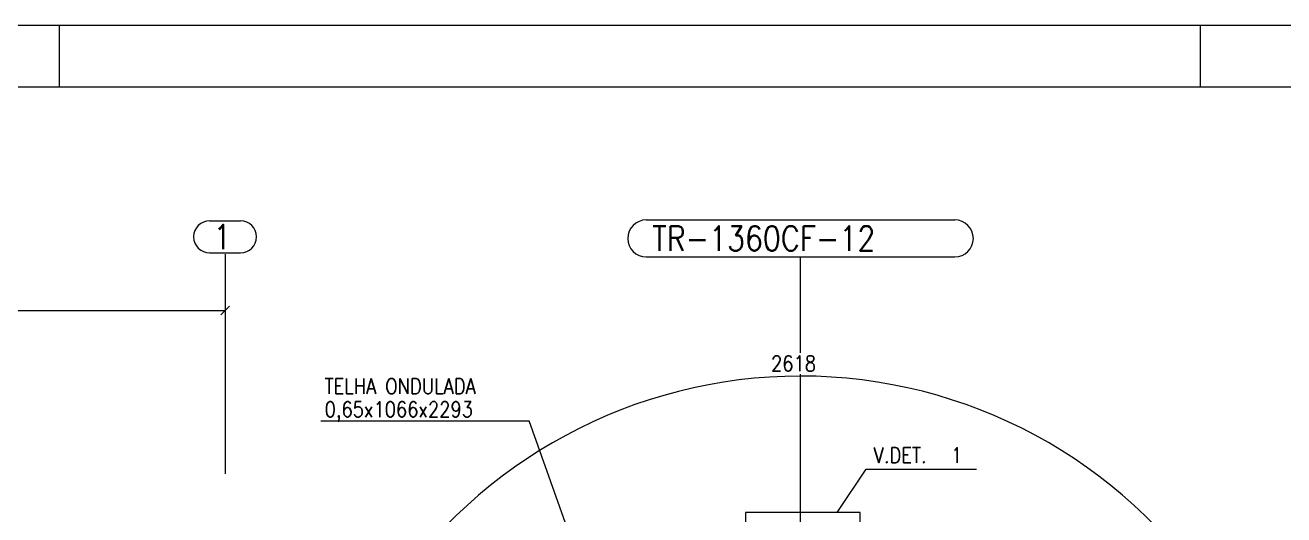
# Model space of a CAD drawing. Header units: millimetres. Extents: x -753 to 90, y 56274 to 56868.
# Drawn here: x -285.1 to -81, y 56788.2 to 56867.7 of the extents above; entities that cross this region are included whole.
import ezdxf

# ---------------------------------------------------------------- set-up
doc = ezdxf.new("R2010")
doc.units = ezdxf.units.MM
doc.linetypes.add('XKITLINE00', pattern=[0])
for name, color, linetype, lineweight in [('Corte', 7, 'Continuous', 0), ('Cota', 4, 'Continuous', 0), ('Grelha', 4, 'Continuous', 0), ('Objeto gráfico', 3, 'Continuous', 0), ('Outro tipo de objeto', 7, 'Continuous', 0), ('Texto', 7, 'Continuous', 0)]:
    doc.layers.add(name, color=color, linetype=linetype, lineweight=lineweight)
doc.styles.add('ROMANS', font='romans__.ttf')

# ---------------------------------------------------------------- blocks, each defined once
blk = doc.blocks.new('*A119')
at = {"layer": 'Grelha', "color": 7, "linetype": 'XKITLINE00', "lineweight": 0}
for p, q in [((-159.32, 56814.54), (-159.32, 56830.09)), ((-159.32, 56768.9), (-159.32, 56811.04)), ((-159.32, 56691.27), (-159.32, 56764))]:
    blk.add_line(p, q, dxfattribs=at)
at = {"layer": 'Grelha', "color": 1, "style": 'ROMANS', "width": 0.85}
blk.add_text('TR-1360CF-12', height=4, dxfattribs=at).set_placement((-183.34, 56831.09))
blk = doc.blocks.new('*A120')
at = {"layer": 'Grelha', "color": 7, "linetype": 'XKITLINE00', "lineweight": 0}
for p, q in [((-184.34, 56836.09), (-134.3, 56836.09)), ((-184.34, 56830.09), (-134.3, 56830.09))]:
    blk.add_line(p, q, dxfattribs=at)
for centre, start, end in [((-184.34, 56833.09), 90, 270), ((-134.3, 56833.09), 270, 90)]:
    blk.add_arc(centre, 3, start, end, dxfattribs=at)
blk = doc.blocks.new('*A2129')
at = {"layer": 'Objeto gráfico', "color": 7, "linetype": 'XKITLINE00', "lineweight": 0}
blk.add_line((-252.6, 56830.54), (-252.6, 56794.85), dxfattribs=at)
blk = doc.blocks.new('*A2151')
at = {"layer": 'Cota', "color": 7, "linetype": 'XKITLINE00', "lineweight": 0}
for p, q in [((-203.54, 56759.62), (-228.03, 56775.71)), ((-226.52, 56775.56), (-226.11, 56773.6)), ((-115.11, 56759.64), (-90.62, 56775.73)), ((-91.35, 56774.4), (-93.31, 56774.8))]:
    blk.add_line(p, q, dxfattribs=at)
blk.add_arc((-159.32, 56730.59), 80.15, 33.3069, 146.7102, dxfattribs=at)
at = {"layer": 'Cota', "color": 7}
for p in [(-226.31, 56774.58), (-92.33, 56774.6)]:
    blk.add_point(p, dxfattribs=at)
at = {"layer": 'Cota', "color": 3, "style": 'ROMANS', "width": 0.85}
blk.add_text('2618', height=2.5, rotation=0.0057, dxfattribs=at).set_placement((-164.1, 56811.54))
blk = doc.blocks.new('*A2152')
at = {"color": 7, "linetype": 'XKITLINE00', "lineweight": 0}
for p, q in [((-153.38, 56788.57), (-148.7, 56795.64)), ((-148.7, 56795.64), (-130.77, 56795.64)), ((-149.67, 56788.57), (-168.23, 56788.57)), ((-168.23, 56788.57), (-168.23, 56771.73)), ((-149.67, 56771.73), (-149.67, 56788.57)), ((-168.23, 56771.73), (-149.67, 56771.73))]:
    blk.add_line(p, q, dxfattribs=at)
at = {"color": 1, "style": 'ROMANS', "width": 0.85}
for s, p in [('V.DET.', (-147.45, 56796.64)), ('1', (-134.91, 56796.64))]:
    blk.add_text(s, height=2.5, dxfattribs=at).set_placement(p)
blk = doc.blocks.new('*A2158')
at = {"layer": 'Texto'}
blk.add_hatch(color=7, dxfattribs=at).paths.add_polyline_path([(-192.21, 56772.01), (-193.51, 56774.2), (-192.57, 56774.54)], flags=17)
at = {"layer": 'Texto', "color": 7, "linetype": 'XKITLINE00', "lineweight": 0}
for p in [(-237.09, 56803.49), (-192.21, 56772.01)]:
    blk.add_line(p, (-203.3, 56803.49), dxfattribs=at)
at = {"layer": 'Texto', "color": 3, "style": 'ROMANS', "width": 0.85}
for s, p in [('TELHA ONDULADA', (-236.49, 56807.84)), ('0,65x1066x2293', (-236.49, 56804.09))]:
    blk.add_text(s, height=2.5, dxfattribs=at).set_placement(p)
blk = doc.blocks.new('*A2193')
at = {"layer": 'Cota', "color": 7, "linetype": 'XKITLINE00', "lineweight": 0}
for p, q in [((-391.78, 56822.07), (-393.2, 56820.66)), ((-392.49, 56821.48), (-392.49, 56819.37)), ((-392.49, 56821.37), (-369.13, 56821.37)), ((-363.44, 56821.37), (-252.6, 56821.37)), ((-251.9, 56822.07), (-253.31, 56820.66)), ((-252.6, 56821.48), (-252.6, 56819.37))]:
    blk.add_line(p, q, dxfattribs=at)
at = {"layer": 'Cota', "color": 3}
for p in [(-392.49, 56821.37), (-252.6, 56821.37)]:
    blk.add_point(p, dxfattribs=at)
at = {"layer": 'Cota', "color": 3, "style": 'ROMANS', "width": 0.85}
blk.add_text('\xa04942', height=2.5, dxfattribs=at).set_placement((-328.57, 56822.17))
blk = doc.blocks.new('*A2195')
at = {"layer": 'Corte'}
for points in [[(-299.32, 56807.35), (-303.8, 56804.76), (-304.5, 56807.35)], [(-307.77, 56805.08), (-305.61, 56797.04), (-308.98, 56804.76)], [(-305.61, 56797.04), (-306.82, 56796.71), (-308.98, 56804.76)], [(-287.23, 56728.43), (-285.07, 56720.38), (-288.44, 56728.1)], [(-285.07, 56720.38), (-286.28, 56720.05), (-288.44, 56728.1)], [(-276.62, 56722.64), (-281.1, 56720.05), (-281.8, 56722.64)]]:
    blk.add_hatch(color=6, dxfattribs=at).paths.add_polyline_path(points, flags=17)
at = {"layer": 'Corte', "color": 6, "linetype": 'XKITLINE00', "lineweight": 0}
for p, q in [((-299.32, 56807.35), (-304.5, 56807.35)), ((-304.5, 56807.35), (-303.8, 56804.76)), ((-299.32, 56807.35), (-303.8, 56804.76)), ((-308.98, 56804.76), (-304.15, 56806.06)), ((-308.98, 56804.76), (-306.82, 56796.71)), ((-305.61, 56797.04), (-307.77, 56805.08)), ((-306.82, 56796.71), (-305.61, 56797.04)), ((-288.44, 56728.1), (-287.23, 56728.43)), ((-286.28, 56720.05), (-288.44, 56728.1)), ((-287.23, 56728.43), (-285.07, 56720.38)), ((-286.28, 56720.05), (-281.45, 56721.35)), ((-276.62, 56722.64), (-281.8, 56722.64)), ((-281.1, 56720.05), (-281.8, 56722.64)), ((-276.62, 56722.64), (-281.1, 56720.05))]:
    blk.add_line(p, q, dxfattribs=at)
at = {"layer": 'Corte', "color": 4, "style": 'ROMANS', "width": 0.85}
for p in [(-304.33, 56799.02), (-283.97, 56723)]:
    blk.add_text('B', height=4.5, rotation=15, dxfattribs=at).set_placement(p)
blk = doc.blocks.new('*A2199')
at = {"layer": 'Texto', "color": 7, "linetype": 'XKITLINE00', "lineweight": 0}
for p, q in [((-255.14, 56835.94), (-250.13, 56835.94)), ((-255.14, 56830.74), (-250.13, 56830.74))]:
    blk.add_line(p, q, dxfattribs=at)
for centre, start, end in [((-255.14, 56833.34), 90, 270), ((-250.13, 56833.34), 270, 90)]:
    blk.add_arc(centre, 2.6, start, end, dxfattribs=at)
at = {"layer": 'Texto', "color": 1, "style": 'ROMANS', "width": 0.85}
blk.add_text('1', height=4, dxfattribs=at).set_placement((-254.54, 56831.34))

msp = doc.modelspace()

# ---------------------------------------------------------------- linework, layer by layer
at = {"layer": 'Outro tipo de objeto', "color": 7, "linetype": 'XKITLINE00', "lineweight": 0}
msp.add_line((-750.52, 56867.72), (90.49, 56867.72), dxfattribs=at)
at = {"layer": 'Outro tipo de objeto', "color": 2, "linetype": 'XKITLINE00', "lineweight": 0}
for p, q in [((-279.52, 56867.72), (-279.52, 56857.72)), ((-94.51, 56867.72), (-94.51, 56857.72))]:
    msp.add_line(p, q, dxfattribs=at)
at = {"layer": 'Outro tipo de objeto', "color": 6, "linetype": 'XKITLINE00', "lineweight": 0}
msp.add_line((-725.52, 56857.72), (80.49, 56857.72), dxfattribs=at)

# ---------------------------------------------------------------- block references
at = {"lineweight": 0}
for name in ['*A2199', '*A120', '*A119', '*A2129', '*A2193', '*A2151', '*A2158', '*A2152']:
    msp.add_blockref(name, (0, 0), dxfattribs=at)
at = {"layer": 'Corte', "lineweight": 0}
msp.add_blockref('*A2195', (0, 0), dxfattribs=at)

doc.saveas('drawing.dxf')
